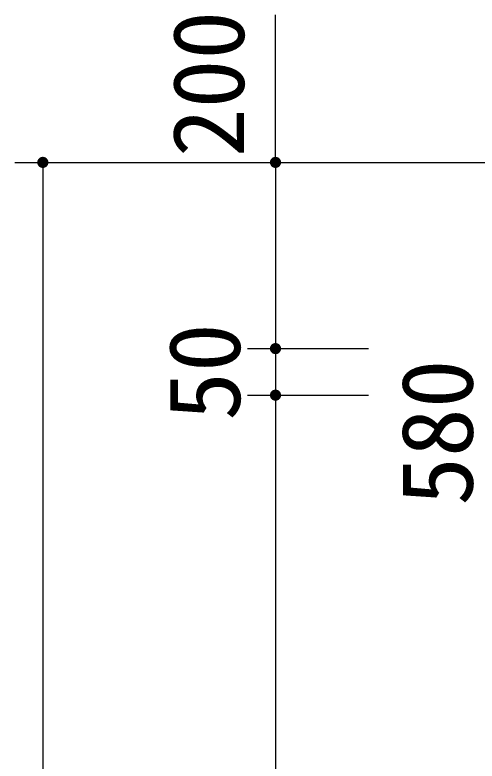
# Model space of a CAD drawing. Units: millimetres, scale not verified. Extents: x -8910 to 8910, y -6308 to 6308.
# Drawn here: x -7287 to -6790, y -2010 to -1208 of the extents above; entities that cross this region are included whole.
import ezdxf
from ezdxf.enums import TextEntityAlignment as Align

# ---------------------------------------------------------------- set-up
doc = ezdxf.new("R2010")
doc.units = ezdxf.units.MM
doc.header["$LTSCALE"] = 30
doc.layers.add('0-3_空気管', color=3, linetype='Continuous', lineweight=25)
doc.layers.add('0-5_製作', color=5, linetype='Continuous', lineweight=25)
doc.styles.add('ＭＳ ゴシック', font='')
doc.styles.get('ＭＳ ゴシック').set_extended_font_data('MS Gothic')

msp = doc.modelspace()

# ---------------------------------------------------------------- linework, layer by layer
at = {"layer": '0-3_空気管', "color": 2}
for p, q in [((-7256.82, -1366.74), (-7256.82, -3596.75)), ((-7006.82, -1366.74), (-7006.82, -1566.75)), ((-7006.82, -1566.75), (-7006.82, -1616.75)), ((-7006.82, -1616.75), (-7006.82, -3246.75))]:
    msp.add_line(p, q, dxfattribs=at)
at = {"layer": '0-3_空気管'}
msp.add_line((-6977, -1366.74), (-6380.95, -1366.74), dxfattribs=at)
at = {"layer": '0-5_製作', "color": 2}
for p, q in [((-7006.82, -1366.74), (-7006.82, -1208.38)), ((-7286.82, -1366.74), (-7006.82, -1366.74)), ((-7171.53, -1366.74), (-6380.95, -1366.74)), ((-7171.53, -1366.74), (-6380.95, -1366.74)), ((-7036.82, -1366.74), (-6756.82, -1366.74)), ((-6961.53, -1366.74), (-6380.95, -1366.74)), ((-7036.82, -1566.75), (-6906.82, -1566.75)), ((-7036.82, -1616.75), (-6906.82, -1616.75))]:
    msp.add_line(p, q, dxfattribs=at)
at = {"layer": '0-5_製作'}
for points in [[(-7260.35, -1361.89), (-7256.82, -1366.74), (-7260.93, -1362.37)], [(-7259.71, -1361.49), (-7256.82, -1366.74), (-7260.35, -1361.89)], [(-7259.03, -1361.17), (-7256.82, -1366.74), (-7259.71, -1361.49)], [(-7258.31, -1360.93), (-7256.82, -1366.74), (-7259.03, -1361.17)], [(-7257.57, -1360.79), (-7256.82, -1366.74), (-7258.31, -1360.93)], [(-7257.57, -1360.79), (-7256.82, -1360.74), (-7256.82, -1366.74)], [(-7256.82, -1360.74), (-7250.82, -1366.74), (-7256.82, -1366.74)], [(-7256.44, -1360.76), (-7250.82, -1366.74), (-7256.82, -1360.74)], [(-7255.7, -1360.85), (-7250.82, -1366.74), (-7256.44, -1360.76)], [(-7254.97, -1361.04), (-7250.82, -1366.74), (-7255.7, -1360.85)], [(-7254.27, -1361.32), (-7250.82, -1366.74), (-7254.97, -1361.04)], [(-7253.61, -1361.68), (-7250.82, -1366.74), (-7254.27, -1361.32)], [(-7253, -1362.12), (-7250.82, -1366.74), (-7253.61, -1361.68)], [(-7252.45, -1362.64), (-7250.82, -1366.74), (-7253, -1362.12)], [(-7010.35, -1361.89), (-7006.82, -1366.74), (-7010.93, -1362.37)], [(-7009.71, -1361.49), (-7006.82, -1366.74), (-7010.35, -1361.89)], [(-7009.03, -1361.17), (-7006.82, -1366.74), (-7009.71, -1361.49)], [(-7008.31, -1360.93), (-7006.82, -1366.74), (-7009.03, -1361.17)], [(-7007.57, -1360.79), (-7006.82, -1366.74), (-7008.31, -1360.93)], [(-7007.57, -1360.79), (-7006.82, -1360.74), (-7006.82, -1366.74)], [(-7006.82, -1360.74), (-7000.82, -1366.74), (-7006.82, -1366.74)], [(-7006.44, -1360.76), (-7000.82, -1366.74), (-7006.82, -1360.74)], [(-7005.7, -1360.85), (-7000.82, -1366.74), (-7006.44, -1360.76)], [(-7004.97, -1361.04), (-7000.82, -1366.74), (-7005.7, -1360.85)], [(-7004.27, -1361.32), (-7000.82, -1366.74), (-7004.97, -1361.04)], [(-7003.61, -1361.68), (-7000.82, -1366.74), (-7004.27, -1361.32)], [(-7003, -1362.12), (-7000.82, -1366.74), (-7003.61, -1361.68)], [(-7002.45, -1362.64), (-7000.82, -1366.74), (-7003, -1362.12)], [(-7262.81, -1366.37), (-7256.82, -1366.74), (-7262.82, -1366.74)], [(-7262.82, -1366.74), (-7262.63, -1368.24), (-7262.77, -1367.5)], [(-7262.82, -1366.74), (-7262.4, -1368.95), (-7262.63, -1368.24)], [(-7256.82, -1366.74), (-7262.4, -1368.95), (-7262.82, -1366.74)], [(-7262.72, -1365.62), (-7256.82, -1366.74), (-7262.81, -1366.37)], [(-7262.53, -1364.89), (-7256.82, -1366.74), (-7262.72, -1365.62)], [(-7262.25, -1364.19), (-7256.82, -1366.74), (-7262.53, -1364.89)], [(-7256.82, -1366.74), (-7262.08, -1369.64), (-7262.4, -1368.95)], [(-7261.89, -1363.53), (-7256.82, -1366.74), (-7262.25, -1364.19)], [(-7256.82, -1366.74), (-7261.68, -1370.27), (-7262.08, -1369.64)], [(-7261.44, -1362.92), (-7256.82, -1366.74), (-7261.89, -1363.53)], [(-7256.82, -1366.74), (-7261.2, -1370.85), (-7261.68, -1370.27)], [(-7260.93, -1362.37), (-7256.82, -1366.74), (-7261.44, -1362.92)], [(-7256.82, -1366.74), (-7260.65, -1371.37), (-7261.2, -1370.85)], [(-7256.82, -1366.74), (-7260.04, -1371.81), (-7260.65, -1371.37)], [(-7256.82, -1366.74), (-7259.38, -1372.17), (-7260.04, -1371.81)], [(-7256.82, -1366.74), (-7258.68, -1372.45), (-7259.38, -1372.17)], [(-7256.82, -1366.74), (-7257.95, -1372.64), (-7258.68, -1372.45)], [(-7256.82, -1366.74), (-7257.2, -1372.73), (-7257.95, -1372.64)], [(-7256.82, -1366.74), (-7256.82, -1372.74), (-7257.2, -1372.73)], [(-7256.82, -1366.74), (-7256.07, -1372.7), (-7256.82, -1372.74)], [(-7256.82, -1366.74), (-7255.33, -1372.56), (-7256.07, -1372.7)], [(-7250.82, -1366.74), (-7255.33, -1372.56), (-7256.82, -1366.74)], [(-7250.82, -1366.74), (-7254.61, -1372.32), (-7255.33, -1372.56)], [(-7250.82, -1366.74), (-7253.93, -1372), (-7254.61, -1372.32)], [(-7250.82, -1366.74), (-7253.29, -1371.6), (-7253.93, -1372)], [(-7250.82, -1366.74), (-7252.71, -1371.12), (-7253.29, -1371.6)], [(-7250.82, -1366.74), (-7252.2, -1370.57), (-7252.71, -1371.12)], [(-7251.97, -1363.22), (-7250.82, -1366.74), (-7252.45, -1362.64)], [(-7250.82, -1366.74), (-7251.76, -1369.96), (-7252.2, -1370.57)], [(-7251.56, -1363.85), (-7250.82, -1366.74), (-7251.97, -1363.22)], [(-7250.82, -1366.74), (-7251.39, -1369.3), (-7251.76, -1369.96)], [(-7251.24, -1364.54), (-7250.82, -1366.74), (-7251.56, -1363.85)], [(-7250.82, -1366.74), (-7251.12, -1368.6), (-7251.39, -1369.3)], [(-7251.01, -1365.25), (-7250.82, -1366.74), (-7251.24, -1364.54)], [(-7250.82, -1366.74), (-7250.93, -1367.87), (-7251.12, -1368.6)], [(-7251.01, -1365.25), (-7250.87, -1365.99), (-7250.82, -1366.74)], [(-7250.82, -1366.74), (-7250.83, -1367.12), (-7250.93, -1367.87)], [(-7012.81, -1366.37), (-7006.82, -1366.74), (-7012.82, -1366.74)], [(-7012.82, -1366.74), (-7012.4, -1368.95), (-7012.77, -1367.5)], [(-7012.82, -1366.74), (-7012.08, -1369.64), (-7012.4, -1368.95)], [(-7006.82, -1366.74), (-7012.08, -1369.64), (-7012.82, -1366.74)], [(-7012.72, -1365.62), (-7006.82, -1366.74), (-7012.81, -1366.37)], [(-7012.77, -1367.5), (-7012.4, -1368.95), (-7012.63, -1368.24)], [(-7012.53, -1364.89), (-7006.82, -1366.74), (-7012.72, -1365.62)], [(-7012.25, -1364.19), (-7006.82, -1366.74), (-7012.53, -1364.89)], [(-7011.89, -1363.53), (-7006.82, -1366.74), (-7012.25, -1364.19)], [(-7006.82, -1366.74), (-7011.68, -1370.27), (-7012.08, -1369.64)], [(-7011.44, -1362.92), (-7006.82, -1366.74), (-7011.89, -1363.53)], [(-7006.82, -1366.74), (-7011.2, -1370.85), (-7011.68, -1370.27)], [(-7010.93, -1362.37), (-7006.82, -1366.74), (-7011.44, -1362.92)], [(-7006.82, -1366.74), (-7010.65, -1371.37), (-7011.2, -1370.85)], [(-7006.82, -1366.74), (-7010.04, -1371.81), (-7010.65, -1371.37)], [(-7006.82, -1366.74), (-7009.38, -1372.17), (-7010.04, -1371.81)], [(-7006.82, -1366.74), (-7008.68, -1372.45), (-7009.38, -1372.17)], [(-7006.82, -1366.74), (-7007.95, -1372.64), (-7008.68, -1372.45)], [(-7006.82, -1366.74), (-7007.2, -1372.73), (-7007.95, -1372.64)], [(-7006.82, -1366.74), (-7006.82, -1372.74), (-7007.2, -1372.73)], [(-7006.82, -1366.74), (-7006.07, -1372.7), (-7006.82, -1372.74)], [(-7006.82, -1366.74), (-7005.33, -1372.56), (-7006.07, -1372.7)], [(-7000.82, -1366.74), (-7005.33, -1372.56), (-7006.82, -1366.74)], [(-7000.82, -1366.74), (-7004.61, -1372.32), (-7005.33, -1372.56)], [(-7000.82, -1366.74), (-7003.93, -1372), (-7004.61, -1372.32)], [(-7000.82, -1366.74), (-7003.29, -1371.6), (-7003.93, -1372)], [(-7000.82, -1366.74), (-7002.71, -1371.12), (-7003.29, -1371.6)], [(-7000.82, -1366.74), (-7002.2, -1370.57), (-7002.71, -1371.12)], [(-7001.97, -1363.22), (-7000.82, -1366.74), (-7002.45, -1362.64)], [(-7000.82, -1366.74), (-7001.76, -1369.96), (-7002.2, -1370.57)], [(-7001.56, -1363.85), (-7000.82, -1366.74), (-7001.97, -1363.22)], [(-7000.82, -1366.74), (-7001.39, -1369.3), (-7001.76, -1369.96)], [(-7001.24, -1364.54), (-7000.82, -1366.74), (-7001.56, -1363.85)], [(-7000.82, -1366.74), (-7001.12, -1368.6), (-7001.39, -1369.3)], [(-7001.24, -1364.54), (-7000.87, -1365.99), (-7000.82, -1366.74)], [(-7001.01, -1365.25), (-7000.87, -1365.99), (-7001.24, -1364.54)], [(-7000.82, -1366.74), (-7000.93, -1367.87), (-7001.12, -1368.6)], [(-7000.82, -1366.74), (-7000.83, -1367.12), (-7000.93, -1367.87)], [(-7010.93, -1562.37), (-7006.82, -1566.75), (-7011.44, -1562.92)], [(-7010.35, -1561.89), (-7006.82, -1566.75), (-7010.93, -1562.37)], [(-7009.71, -1561.49), (-7006.82, -1566.75), (-7010.35, -1561.89)], [(-7009.03, -1561.17), (-7006.82, -1566.75), (-7009.71, -1561.49)], [(-7008.31, -1560.94), (-7006.82, -1566.75), (-7009.03, -1561.17)], [(-7007.57, -1560.79), (-7006.82, -1566.75), (-7008.31, -1560.94)], [(-7007.57, -1560.79), (-7006.82, -1560.75), (-7006.82, -1566.75)], [(-7006.82, -1560.75), (-7000.82, -1566.75), (-7006.82, -1566.75)], [(-7006.44, -1560.76), (-7000.82, -1566.75), (-7006.82, -1560.75)], [(-7005.7, -1560.85), (-7000.82, -1566.75), (-7006.44, -1560.76)], [(-7004.97, -1561.04), (-7000.82, -1566.75), (-7005.7, -1560.85)], [(-7004.27, -1561.32), (-7000.82, -1566.75), (-7004.97, -1561.04)], [(-7003.61, -1561.68), (-7000.82, -1566.75), (-7004.27, -1561.32)], [(-7003, -1562.12), (-7000.82, -1566.75), (-7003.61, -1561.68)], [(-7002.45, -1562.64), (-7000.82, -1566.75), (-7003, -1562.12)], [(-7012.81, -1566.37), (-7006.82, -1566.75), (-7012.82, -1566.75)], [(-7012.82, -1566.75), (-7012.4, -1568.96), (-7012.77, -1567.5)], [(-7012.82, -1566.75), (-7012.08, -1569.64), (-7012.4, -1568.96)], [(-7006.82, -1566.75), (-7012.08, -1569.64), (-7012.82, -1566.75)], [(-7012.72, -1565.62), (-7006.82, -1566.75), (-7012.81, -1566.37)], [(-7012.77, -1567.5), (-7012.4, -1568.96), (-7012.63, -1568.24)], [(-7012.53, -1564.89), (-7006.82, -1566.75), (-7012.72, -1565.62)], [(-7012.25, -1564.19), (-7006.82, -1566.75), (-7012.53, -1564.89)], [(-7011.89, -1563.53), (-7006.82, -1566.75), (-7012.25, -1564.19)], [(-7006.82, -1566.75), (-7011.68, -1570.27), (-7012.08, -1569.64)], [(-7011.44, -1562.92), (-7006.82, -1566.75), (-7011.89, -1563.53)], [(-7006.82, -1566.75), (-7011.2, -1570.85), (-7011.68, -1570.27)], [(-7006.82, -1566.75), (-7010.65, -1571.37), (-7011.2, -1570.85)], [(-7006.82, -1566.75), (-7010.04, -1571.81), (-7010.65, -1571.37)], [(-7006.82, -1566.75), (-7009.38, -1572.18), (-7010.04, -1571.81)], [(-7006.82, -1566.75), (-7008.68, -1572.45), (-7009.38, -1572.18)], [(-7006.82, -1566.75), (-7007.95, -1572.64), (-7008.68, -1572.45)], [(-7006.82, -1566.75), (-7007.2, -1572.73), (-7007.95, -1572.64)], [(-7006.82, -1566.75), (-7006.82, -1572.75), (-7007.2, -1572.73)], [(-7006.82, -1566.75), (-7006.07, -1572.7), (-7006.82, -1572.75)], [(-7006.82, -1566.75), (-7005.33, -1572.56), (-7006.07, -1572.7)], [(-7000.82, -1566.75), (-7005.33, -1572.56), (-7006.82, -1566.75)], [(-7000.82, -1566.75), (-7004.61, -1572.33), (-7005.33, -1572.56)], [(-7000.82, -1566.75), (-7003.93, -1572), (-7004.61, -1572.33)], [(-7000.82, -1566.75), (-7003.29, -1571.6), (-7003.93, -1572)], [(-7000.82, -1566.75), (-7002.71, -1571.12), (-7003.29, -1571.6)], [(-7000.82, -1566.75), (-7002.2, -1570.57), (-7002.71, -1571.12)], [(-7001.97, -1563.22), (-7000.82, -1566.75), (-7002.45, -1562.64)], [(-7000.82, -1566.75), (-7001.76, -1569.96), (-7002.2, -1570.57)], [(-7001.56, -1563.86), (-7000.82, -1566.75), (-7001.97, -1563.22)], [(-7000.82, -1566.75), (-7001.39, -1569.3), (-7001.76, -1569.96)], [(-7001.24, -1564.54), (-7000.82, -1566.75), (-7001.56, -1563.86)], [(-7000.82, -1566.75), (-7001.12, -1568.6), (-7001.39, -1569.3)], [(-7001.24, -1564.54), (-7000.87, -1565.99), (-7000.82, -1566.75)], [(-7001.01, -1565.25), (-7000.87, -1565.99), (-7001.24, -1564.54)], [(-7000.82, -1566.75), (-7000.93, -1567.87), (-7001.12, -1568.6)], [(-7000.82, -1566.75), (-7000.83, -1567.12), (-7000.93, -1567.87)], [(-7012.81, -1616.37), (-7006.82, -1616.75), (-7012.82, -1616.75)], [(-7012.82, -1616.75), (-7012.4, -1618.95), (-7012.77, -1617.5)], [(-7012.82, -1616.75), (-7012.08, -1619.64), (-7012.4, -1618.95)], [(-7006.82, -1616.75), (-7012.08, -1619.64), (-7012.82, -1616.75)], [(-7012.72, -1615.62), (-7006.82, -1616.75), (-7012.81, -1616.37)], [(-7012.77, -1617.5), (-7012.4, -1618.95), (-7012.63, -1618.24)], [(-7012.53, -1614.89), (-7006.82, -1616.75), (-7012.72, -1615.62)], [(-7012.25, -1614.19), (-7006.82, -1616.75), (-7012.53, -1614.89)], [(-7011.89, -1613.53), (-7006.82, -1616.75), (-7012.25, -1614.19)], [(-7006.82, -1616.75), (-7011.68, -1620.27), (-7012.08, -1619.64)], [(-7011.44, -1612.92), (-7006.82, -1616.75), (-7011.89, -1613.53)], [(-7006.82, -1616.75), (-7011.2, -1620.85), (-7011.68, -1620.27)], [(-7010.93, -1612.37), (-7006.82, -1616.75), (-7011.44, -1612.92)], [(-7006.82, -1616.75), (-7010.65, -1621.37), (-7011.2, -1620.85)], [(-7010.35, -1611.89), (-7006.82, -1616.75), (-7010.93, -1612.37)], [(-7006.82, -1616.75), (-7010.04, -1621.81), (-7010.65, -1621.37)], [(-7009.71, -1611.49), (-7006.82, -1616.75), (-7010.35, -1611.89)], [(-7006.82, -1616.75), (-7009.38, -1622.17), (-7010.04, -1621.81)], [(-7009.03, -1611.17), (-7006.82, -1616.75), (-7009.71, -1611.49)], [(-7006.82, -1616.75), (-7008.68, -1622.45), (-7009.38, -1622.17)], [(-7008.31, -1610.93), (-7006.82, -1616.75), (-7009.03, -1611.17)], [(-7006.82, -1616.75), (-7007.95, -1622.64), (-7008.68, -1622.45)], [(-7007.57, -1610.79), (-7006.82, -1616.75), (-7008.31, -1610.93)], [(-7006.82, -1616.75), (-7007.2, -1622.73), (-7007.95, -1622.64)], [(-7007.57, -1610.79), (-7006.82, -1610.75), (-7006.82, -1616.75)], [(-7006.82, -1616.75), (-7006.82, -1622.75), (-7007.2, -1622.73)], [(-7006.82, -1610.75), (-7000.82, -1616.75), (-7006.82, -1616.75)], [(-7006.44, -1610.76), (-7000.82, -1616.75), (-7006.82, -1610.75)], [(-7006.82, -1616.75), (-7006.07, -1622.7), (-7006.82, -1622.75)], [(-7006.82, -1616.75), (-7005.33, -1622.56), (-7006.07, -1622.7)], [(-7000.82, -1616.75), (-7005.33, -1622.56), (-7006.82, -1616.75)], [(-7005.7, -1610.85), (-7000.82, -1616.75), (-7006.44, -1610.76)], [(-7004.97, -1611.04), (-7000.82, -1616.75), (-7005.7, -1610.85)], [(-7000.82, -1616.75), (-7004.61, -1622.32), (-7005.33, -1622.56)], [(-7004.27, -1611.32), (-7000.82, -1616.75), (-7004.97, -1611.04)], [(-7000.82, -1616.75), (-7003.93, -1622), (-7004.61, -1622.32)], [(-7003.61, -1611.68), (-7000.82, -1616.75), (-7004.27, -1611.32)], [(-7000.82, -1616.75), (-7003.29, -1621.6), (-7003.93, -1622)], [(-7003, -1612.12), (-7000.82, -1616.75), (-7003.61, -1611.68)], [(-7000.82, -1616.75), (-7002.71, -1621.12), (-7003.29, -1621.6)], [(-7002.45, -1612.64), (-7000.82, -1616.75), (-7003, -1612.12)], [(-7000.82, -1616.75), (-7002.2, -1620.57), (-7002.71, -1621.12)], [(-7001.97, -1613.22), (-7000.82, -1616.75), (-7002.45, -1612.64)], [(-7000.82, -1616.75), (-7001.76, -1619.96), (-7002.2, -1620.57)], [(-7001.56, -1613.86), (-7000.82, -1616.75), (-7001.97, -1613.22)], [(-7000.82, -1616.75), (-7001.39, -1619.3), (-7001.76, -1619.96)], [(-7001.24, -1614.54), (-7000.82, -1616.75), (-7001.56, -1613.86)], [(-7000.82, -1616.75), (-7001.12, -1618.6), (-7001.39, -1619.3)], [(-7001.24, -1614.54), (-7000.87, -1615.99), (-7000.82, -1616.75)], [(-7001.01, -1615.25), (-7000.87, -1615.99), (-7001.24, -1614.54)], [(-7000.82, -1616.75), (-7000.93, -1617.87), (-7001.12, -1618.6)], [(-7000.82, -1616.75), (-7000.83, -1617.12), (-7000.93, -1617.87)]]:
    msp.add_solid(points, dxfattribs=at)

# ---------------------------------------------------------------- texts
at = {"layer": '0-3_空気管', "color": 4, "style": 'ＭＳ ゴシック'}
msp.add_text('580', height=76.98, rotation=90, dxfattribs=at).set_placement((-6771.82, -1735.5), align=Align.BOTTOM_LEFT)
at = {"layer": '0-5_製作', "color": 4, "style": 'ＭＳ ゴシック'}
for s, p in [('200', (-7017.52, -1361.07)), ('50', (-7021.82, -1644.25))]:
    msp.add_text(s, height=76.98, rotation=90, dxfattribs=at).set_placement(p, align=Align.BOTTOM_LEFT)

doc.saveas('drawing.dxf')
